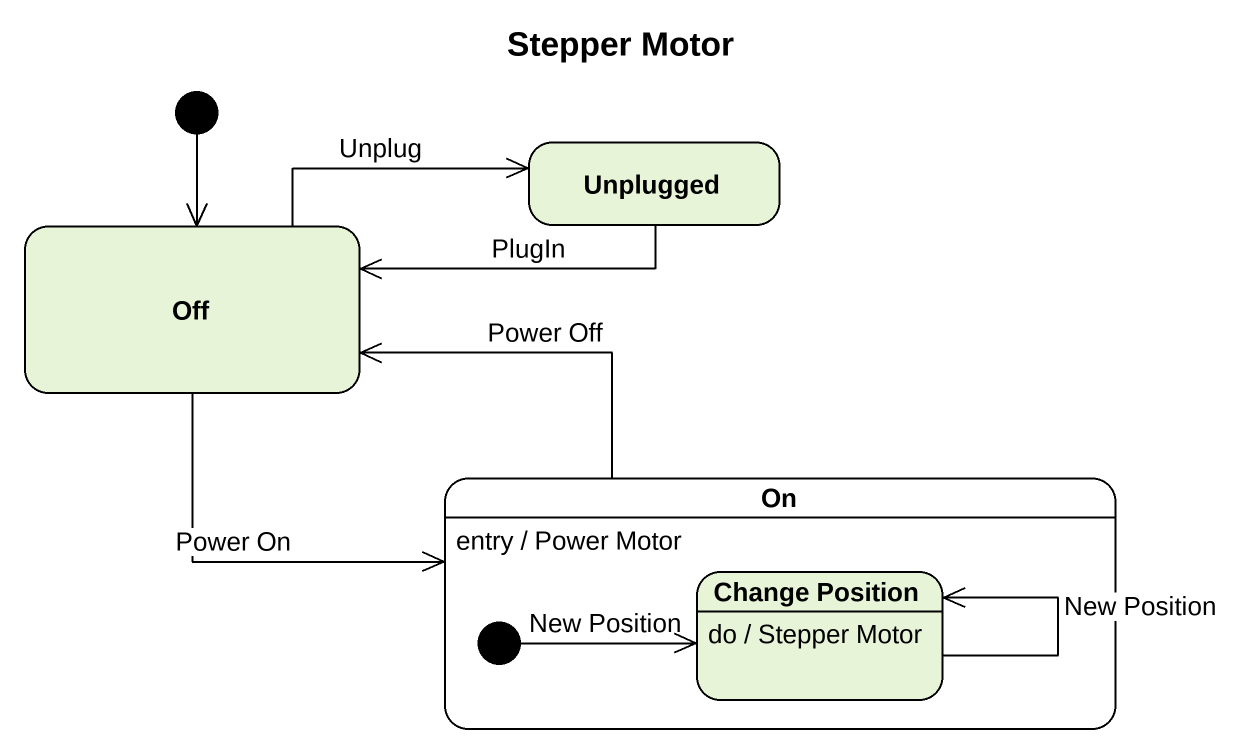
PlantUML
@startuml
title Stepper Motor
hide empty description
state Off
state Unplugged
state "On" as On_ {
  state "Change Position" as Change_Position
  Change_Position : do / Stepper Motor
  [*] -right-> Change_Position : New Position
}
On_ : entry / Power Motor
[*] --> Off
Off -right-> Unplugged : Unplug
Off -right-> On_ : Power On
Unplugged -left-> Off : PlugIn
On_ -left-> Off : Power Off
Change_Position --> Change_Position : New Position
@enduml
